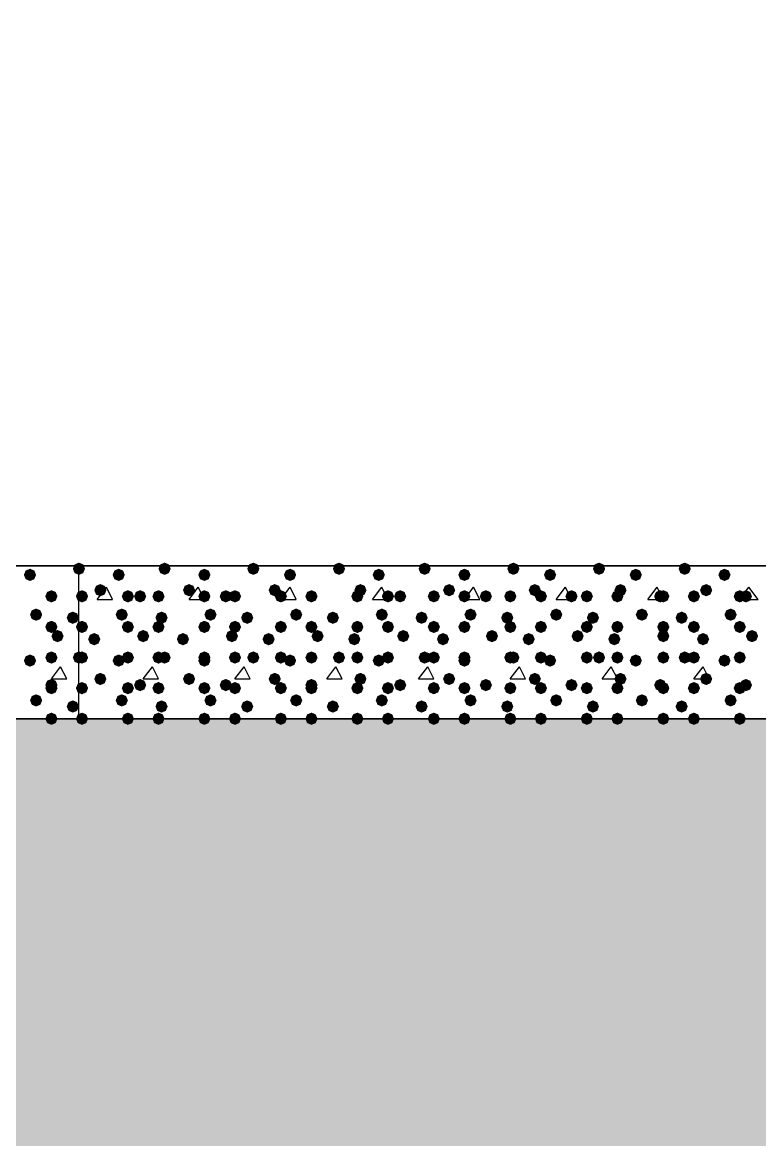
# Model space of a CAD drawing. Header units: millimetres. Extents: x 0 to 420, y 0 to 297.
# Drawn here: x 350.8 to 361, y 121.09 to 136.55 of the extents above; entities that cross this region are included whole.
import ezdxf

# ---------------------------------------------------------------- set-up
doc = ezdxf.new("R2010")
doc.units = ezdxf.units.MM
doc.layers.get('0').update_dxf_attribs({"linetype": 'CONTINUOUS'})

msp = doc.modelspace()

# ---------------------------------------------------------------- hatches: boundary and pattern name
at = {"true_color": 0x000008}
for points in [[(351.663, 128.989667), (351.638129, 128.929871), (351.578333, 128.905), (351.518537, 128.929871), (351.493667, 128.989667), (351.518537, 129.049462), (351.578333, 129.074333), (351.638129, 129.049463)], [(352.848333, 128.989667), (352.823463, 128.929871), (352.763667, 128.905), (352.703871, 128.929871), (352.679, 128.989667), (352.703871, 129.049462), (352.763667, 129.074333), (352.823462, 129.049463)], [(354.076, 128.989667), (354.051129, 128.929871), (353.991333, 128.905), (353.931537, 128.929871), (353.906667, 128.989667), (353.931537, 129.049462), (353.991333, 129.074333), (354.051129, 129.049463)], [(355.261333, 128.989667), (355.236463, 128.929871), (355.176667, 128.905), (355.116871, 128.929871), (355.092, 128.989667), (355.116871, 129.049462), (355.176667, 129.074333), (355.236462, 129.049463)], [(356.446667, 128.989667), (356.421796, 128.929871), (356.362, 128.905), (356.302204, 128.929871), (356.277333, 128.989667), (356.302204, 129.049462), (356.362, 129.074333), (356.421796, 129.049463)], [(357.674333, 128.989667), (357.649462, 128.929871), (357.589667, 128.905), (357.529871, 128.929871), (357.505, 128.989667), (357.529871, 129.049462), (357.589667, 129.074333), (357.649462, 129.049463)], [(358.859667, 128.989667), (358.834796, 128.929871), (358.775, 128.905), (358.715204, 128.929871), (358.690333, 128.989667), (358.715204, 129.049462), (358.775, 129.074333), (358.834796, 129.049463)], [(360.045, 128.989667), (360.020129, 128.929871), (359.960333, 128.905), (359.900538, 128.929871), (359.875667, 128.989667), (359.900537, 129.049462), (359.960333, 129.074333), (360.020129, 129.049463)], [(352.213333, 128.905), (352.188463, 128.845204), (352.128667, 128.820333), (352.068871, 128.845204), (352.044, 128.905), (352.068871, 128.964796), (352.128667, 128.989667), (352.188462, 128.964796)], [(353.398667, 128.905), (353.373796, 128.845204), (353.314, 128.820333), (353.254204, 128.845204), (353.229333, 128.905), (353.254204, 128.964796), (353.314, 128.989667), (353.373796, 128.964796)], [(354.584, 128.905), (354.559129, 128.845204), (354.499333, 128.820333), (354.439537, 128.845204), (354.414667, 128.905), (354.439537, 128.964796), (354.499333, 128.989667), (354.559129, 128.964796)], [(355.811667, 128.905), (355.786796, 128.845204), (355.727, 128.820333), (355.667204, 128.845204), (355.642333, 128.905), (355.667204, 128.964796), (355.727, 128.989667), (355.786796, 128.964796)], [(356.997, 128.905), (356.972129, 128.845204), (356.912333, 128.820333), (356.852538, 128.845204), (356.827667, 128.905), (356.852537, 128.964796), (356.912333, 128.989667), (356.972129, 128.964796)], [(358.182333, 128.905), (358.157462, 128.845204), (358.097667, 128.820333), (358.037871, 128.845204), (358.013, 128.905), (358.037871, 128.964796), (358.097667, 128.989667), (358.157462, 128.964796)], [(359.367667, 128.905), (359.342796, 128.845204), (359.283, 128.820333), (359.223204, 128.845204), (359.198333, 128.905), (359.223204, 128.964796), (359.283, 128.989667), (359.342796, 128.964796)], [(360.595333, 128.905), (360.570462, 128.845204), (360.510667, 128.820333), (360.450871, 128.845204), (360.426, 128.905), (360.450871, 128.964796), (360.510667, 128.989667), (360.570462, 128.964796)], [(351.959333, 128.693333), (351.934463, 128.633537), (351.874667, 128.608667), (351.814871, 128.633537), (351.79, 128.693333), (351.814871, 128.753129), (351.874667, 128.778), (351.934462, 128.753129)], [(353.187, 128.693333), (353.162129, 128.633537), (353.102333, 128.608667), (353.042537, 128.633537), (353.017667, 128.693333), (353.042537, 128.753129), (353.102333, 128.778), (353.162129, 128.753129)], [(354.372333, 128.693333), (354.347462, 128.633537), (354.287667, 128.608667), (354.227871, 128.633537), (354.203, 128.693333), (354.227871, 128.753129), (354.287667, 128.778), (354.347462, 128.753129)], [(355.557667, 128.693333), (355.532796, 128.633537), (355.473, 128.608667), (355.413204, 128.633537), (355.388333, 128.693333), (355.413204, 128.753129), (355.473, 128.778), (355.532796, 128.753129)], [(356.785333, 128.693333), (356.760463, 128.633537), (356.700667, 128.608667), (356.640871, 128.633537), (356.616, 128.693333), (356.640871, 128.753129), (356.700667, 128.778), (356.760462, 128.753129)], [(357.970667, 128.693333), (357.945796, 128.633537), (357.886, 128.608667), (357.826204, 128.633537), (357.801333, 128.693333), (357.826204, 128.753129), (357.886, 128.778), (357.945796, 128.753129)], [(359.156, 128.693333), (359.131129, 128.633537), (359.071333, 128.608667), (359.011537, 128.633537), (358.986667, 128.693333), (359.011537, 128.753129), (359.071333, 128.778), (359.131129, 128.753129)], [(360.341333, 128.693333), (360.316462, 128.633537), (360.256667, 128.608667), (360.196871, 128.633537), (360.172, 128.693333), (360.196871, 128.753129), (360.256667, 128.778), (360.316462, 128.753129)], [(351.705333, 128.608667), (351.680462, 128.548871), (351.620667, 128.524), (351.560871, 128.548871), (351.536, 128.608667), (351.560871, 128.668462), (351.620667, 128.693333), (351.680462, 128.668463)], [(352.340333, 128.608667), (352.315462, 128.548871), (352.255667, 128.524), (352.195871, 128.548871), (352.171, 128.608667), (352.195871, 128.668462), (352.255667, 128.693333), (352.315462, 128.668463)], [(352.509667, 128.608667), (352.484796, 128.548871), (352.425, 128.524), (352.365204, 128.548871), (352.340333, 128.608667), (352.365204, 128.668462), (352.425, 128.693333), (352.484796, 128.668463)], [(352.763667, 128.608667), (352.738796, 128.548871), (352.679, 128.524), (352.619204, 128.548871), (352.594333, 128.608667), (352.619204, 128.668462), (352.679, 128.693333), (352.738796, 128.668463)], [(353.398667, 128.608667), (353.373796, 128.548871), (353.314, 128.524), (353.254204, 128.548871), (353.229333, 128.608667), (353.254204, 128.668462), (353.314, 128.693333), (353.373796, 128.668463)], [(353.695, 128.608667), (353.670129, 128.548871), (353.610333, 128.524), (353.550538, 128.548871), (353.525667, 128.608667), (353.550537, 128.668462), (353.610333, 128.693333), (353.670129, 128.668463)], [(353.822, 128.608667), (353.797129, 128.548871), (353.737333, 128.524), (353.677538, 128.548871), (353.652667, 128.608667), (353.677537, 128.668462), (353.737333, 128.693333), (353.797129, 128.668463)], [(354.457, 128.608667), (354.432129, 128.548871), (354.372333, 128.524), (354.312538, 128.548871), (354.287667, 128.608667), (354.312537, 128.668462), (354.372333, 128.693333), (354.432129, 128.668463)], [(354.880333, 128.608667), (354.855462, 128.548871), (354.795667, 128.524), (354.735871, 128.548871), (354.711, 128.608667), (354.735871, 128.668462), (354.795667, 128.693333), (354.855462, 128.668463)], [(354.880333, 128.608667), (354.855462, 128.548871), (354.795667, 128.524), (354.735871, 128.548871), (354.711, 128.608667), (354.735871, 128.668462), (354.795667, 128.693333), (354.855462, 128.668463)], [(355.515333, 128.608667), (355.490463, 128.548871), (355.430667, 128.524), (355.370871, 128.548871), (355.346, 128.608667), (355.370871, 128.668462), (355.430667, 128.693333), (355.490462, 128.668463)], [(355.938667, 128.608667), (355.913796, 128.548871), (355.854, 128.524), (355.794204, 128.548871), (355.769333, 128.608667), (355.794204, 128.668462), (355.854, 128.693333), (355.913796, 128.668463)], [(356.108, 128.608667), (356.083129, 128.548871), (356.023333, 128.524), (355.963538, 128.548871), (355.938667, 128.608667), (355.963537, 128.668462), (356.023333, 128.693333), (356.083129, 128.668463)], [(356.573667, 128.608667), (356.548796, 128.548871), (356.489, 128.524), (356.429204, 128.548871), (356.404333, 128.608667), (356.429204, 128.668462), (356.489, 128.693333), (356.548796, 128.668463)], [(356.997, 128.608667), (356.972129, 128.548871), (356.912333, 128.524), (356.852538, 128.548871), (356.827667, 128.608667), (356.852537, 128.668462), (356.912333, 128.693333), (356.972129, 128.668463)], [(357.293333, 128.608667), (357.268462, 128.548871), (357.208667, 128.524), (357.148871, 128.548871), (357.124, 128.608667), (357.148871, 128.668462), (357.208667, 128.693333), (357.268462, 128.668463)], [(357.632, 128.608667), (357.607129, 128.548871), (357.547333, 128.524), (357.487538, 128.548871), (357.462667, 128.608667), (357.487537, 128.668462), (357.547333, 128.693333), (357.607129, 128.668463)], [(358.055333, 128.608667), (358.030463, 128.548871), (357.970667, 128.524), (357.910871, 128.548871), (357.886, 128.608667), (357.910871, 128.668462), (357.970667, 128.693333), (358.030462, 128.668463)], [(358.478667, 128.608667), (358.453796, 128.548871), (358.394, 128.524), (358.334204, 128.548871), (358.309333, 128.608667), (358.334204, 128.668462), (358.394, 128.693333), (358.453796, 128.668463)], [(358.690333, 128.608667), (358.665462, 128.548871), (358.605667, 128.524), (358.545871, 128.548871), (358.521, 128.608667), (358.545871, 128.668462), (358.605667, 128.693333), (358.665462, 128.668463)], [(359.113667, 128.608667), (359.088796, 128.548871), (359.029, 128.524), (358.969204, 128.548871), (358.944333, 128.608667), (358.969204, 128.668462), (359.029, 128.693333), (359.088796, 128.668463)], [(359.706333, 128.608667), (359.681462, 128.548871), (359.621667, 128.524), (359.561871, 128.548871), (359.537, 128.608667), (359.561871, 128.668462), (359.621667, 128.693333), (359.681462, 128.668463)], [(359.748667, 128.608667), (359.723796, 128.548871), (359.664, 128.524), (359.604204, 128.548871), (359.579333, 128.608667), (359.604204, 128.668462), (359.664, 128.693333), (359.723796, 128.668463)], [(360.172, 128.608667), (360.147129, 128.548871), (360.087333, 128.524), (360.027537, 128.548871), (360.002667, 128.608667), (360.027537, 128.668462), (360.087333, 128.693333), (360.147129, 128.668463)], [(360.807, 128.608667), (360.782129, 128.548871), (360.722333, 128.524), (360.662537, 128.548871), (360.637667, 128.608667), (360.662537, 128.668462), (360.722333, 128.693333), (360.782129, 128.668463)], [(360.891667, 128.608667), (360.866796, 128.548871), (360.807, 128.524), (360.747204, 128.548871), (360.722333, 128.608667), (360.747204, 128.668462), (360.807, 128.693333), (360.866796, 128.668463)], [(352.255667, 128.354667), (352.230796, 128.294871), (352.171, 128.27), (352.111204, 128.294871), (352.086333, 128.354667), (352.111204, 128.414462), (352.171, 128.439333), (352.230796, 128.414463)], [(353.483333, 128.354667), (353.458463, 128.294871), (353.398667, 128.27), (353.338871, 128.294871), (353.314, 128.354667), (353.338871, 128.414462), (353.398667, 128.439333), (353.458462, 128.414463)], [(354.668667, 128.354667), (354.643796, 128.294871), (354.584, 128.27), (354.524204, 128.294871), (354.499333, 128.354667), (354.524204, 128.414462), (354.584, 128.439333), (354.643796, 128.414463)], [(355.854, 128.354667), (355.829129, 128.294871), (355.769333, 128.27), (355.709538, 128.294871), (355.684667, 128.354667), (355.709537, 128.414462), (355.769333, 128.439333), (355.829129, 128.414463)], [(357.081667, 128.354667), (357.056796, 128.294871), (356.997, 128.27), (356.937204, 128.294871), (356.912333, 128.354667), (356.937204, 128.414462), (356.997, 128.439333), (357.056796, 128.414463)], [(358.267, 128.354667), (358.242129, 128.294871), (358.182333, 128.27), (358.122538, 128.294871), (358.097667, 128.354667), (358.122537, 128.414462), (358.182333, 128.439333), (358.242129, 128.414463)], [(359.452333, 128.354667), (359.427462, 128.294871), (359.367667, 128.27), (359.307871, 128.294871), (359.283, 128.354667), (359.307871, 128.414462), (359.367667, 128.439333), (359.427462, 128.414463)], [(360.68, 128.354667), (360.655129, 128.294871), (360.595333, 128.27), (360.535538, 128.294871), (360.510667, 128.354667), (360.535537, 128.414462), (360.595333, 128.439333), (360.655129, 128.414463)], [(351.705333, 128.185333), (351.680462, 128.125538), (351.620667, 128.100667), (351.560871, 128.125538), (351.536, 128.185333), (351.560871, 128.245129), (351.620667, 128.27), (351.680462, 128.245129)], [(352.340333, 128.185333), (352.315462, 128.125538), (352.255667, 128.100667), (352.195871, 128.125538), (352.171, 128.185333), (352.195871, 128.245129), (352.255667, 128.27), (352.315462, 128.245129)], [(352.763667, 128.185333), (352.738796, 128.125538), (352.679, 128.100667), (352.619204, 128.125538), (352.594333, 128.185333), (352.619204, 128.245129), (352.679, 128.27), (352.738796, 128.245129)], [(352.806, 128.312333), (352.781129, 128.252537), (352.721333, 128.227667), (352.661538, 128.252537), (352.636667, 128.312333), (352.661537, 128.372129), (352.721333, 128.397), (352.781129, 128.372129)], [(353.398667, 128.185333), (353.373796, 128.125538), (353.314, 128.100667), (353.254204, 128.125538), (353.229333, 128.185333), (353.254204, 128.245129), (353.314, 128.27), (353.373796, 128.245129)], [(353.822, 128.185333), (353.797129, 128.125538), (353.737333, 128.100667), (353.677538, 128.125538), (353.652667, 128.185333), (353.677537, 128.245129), (353.737333, 128.27), (353.797129, 128.245129)], [(353.991333, 128.312333), (353.966462, 128.252537), (353.906667, 128.227667), (353.846871, 128.252537), (353.822, 128.312333), (353.846871, 128.372129), (353.906667, 128.397), (353.966462, 128.372129)], [(354.457, 128.185333), (354.432129, 128.125538), (354.372333, 128.100667), (354.312538, 128.125538), (354.287667, 128.185333), (354.312537, 128.245129), (354.372333, 128.27), (354.432129, 128.245129)], [(354.880333, 128.185333), (354.855462, 128.125538), (354.795667, 128.100667), (354.735871, 128.125538), (354.711, 128.185333), (354.735871, 128.245129), (354.795667, 128.27), (354.855462, 128.245129)], [(355.176667, 128.312333), (355.151796, 128.252537), (355.092, 128.227667), (355.032204, 128.252537), (355.007333, 128.312333), (355.032204, 128.372129), (355.092, 128.397), (355.151796, 128.372129)], [(355.515333, 128.185333), (355.490463, 128.125538), (355.430667, 128.100667), (355.370871, 128.125538), (355.346, 128.185333), (355.370871, 128.245129), (355.430667, 128.27), (355.490462, 128.245129)], [(355.938667, 128.185333), (355.913796, 128.125538), (355.854, 128.100667), (355.794204, 128.125538), (355.769333, 128.185333), (355.794204, 128.245129), (355.854, 128.27), (355.913796, 128.245129)], [(356.404333, 128.312333), (356.379462, 128.252537), (356.319667, 128.227667), (356.259871, 128.252537), (356.235, 128.312333), (356.259871, 128.372129), (356.319667, 128.397), (356.379462, 128.372129)], [(356.573667, 128.185333), (356.548796, 128.125538), (356.489, 128.100667), (356.429204, 128.125538), (356.404333, 128.185333), (356.429204, 128.245129), (356.489, 128.27), (356.548796, 128.245129)], [(356.997, 128.185333), (356.972129, 128.125538), (356.912333, 128.100667), (356.852538, 128.125538), (356.827667, 128.185333), (356.852537, 128.245129), (356.912333, 128.27), (356.972129, 128.245129)], [(357.589667, 128.312333), (357.564796, 128.252537), (357.505, 128.227667), (357.445204, 128.252537), (357.420333, 128.312333), (357.445204, 128.372129), (357.505, 128.397), (357.564796, 128.372129)], [(357.632, 128.185333), (357.607129, 128.125538), (357.547333, 128.100667), (357.487538, 128.125538), (357.462667, 128.185333), (357.487537, 128.245129), (357.547333, 128.27), (357.607129, 128.245129)], [(358.055333, 128.185333), (358.030463, 128.125538), (357.970667, 128.100667), (357.910871, 128.125538), (357.886, 128.185333), (357.910871, 128.245129), (357.970667, 128.27), (358.030462, 128.245129)], [(358.690333, 128.185333), (358.665462, 128.125538), (358.605667, 128.100667), (358.545871, 128.125538), (358.521, 128.185333), (358.545871, 128.245129), (358.605667, 128.27), (358.665462, 128.245129)], [(358.775, 128.312333), (358.750129, 128.252537), (358.690333, 128.227667), (358.630538, 128.252537), (358.605667, 128.312333), (358.630537, 128.372129), (358.690333, 128.397), (358.750129, 128.372129)], [(359.113667, 128.185333), (359.088796, 128.125538), (359.029, 128.100667), (358.969204, 128.125538), (358.944333, 128.185333), (358.969204, 128.245129), (359.029, 128.27), (359.088796, 128.245129)], [(359.748667, 128.185333), (359.723796, 128.125538), (359.664, 128.100667), (359.604204, 128.125538), (359.579333, 128.185333), (359.604204, 128.245129), (359.664, 128.27), (359.723796, 128.245129)], [(360.002667, 128.312333), (359.977796, 128.252537), (359.918, 128.227667), (359.858204, 128.252537), (359.833333, 128.312333), (359.858204, 128.372129), (359.918, 128.397), (359.977796, 128.372129)], [(360.172, 128.185333), (360.147129, 128.125538), (360.087333, 128.100667), (360.027537, 128.125538), (360.002667, 128.185333), (360.027537, 128.245129), (360.087333, 128.27), (360.147129, 128.245129)], [(360.807, 128.185333), (360.782129, 128.125538), (360.722333, 128.100667), (360.662537, 128.125538), (360.637667, 128.185333), (360.662537, 128.245129), (360.722333, 128.27), (360.782129, 128.245129)], [(351.874667, 128.016), (351.849796, 127.956204), (351.79, 127.931333), (351.730204, 127.956204), (351.705333, 128.016), (351.730204, 128.075796), (351.79, 128.100667), (351.849796, 128.075796)], [(352.552, 128.058333), (352.527129, 127.998538), (352.467333, 127.973667), (352.407537, 127.998538), (352.382667, 128.058333), (352.407537, 128.118129), (352.467333, 128.143), (352.527129, 128.118129)], [(353.102333, 128.016), (353.077462, 127.956204), (353.017667, 127.931333), (352.957871, 127.956204), (352.933, 128.016), (352.957871, 128.075796), (353.017667, 128.100667), (353.077462, 128.075796)], [(353.779667, 128.058333), (353.754796, 127.998538), (353.695, 127.973667), (353.635204, 127.998538), (353.610333, 128.058333), (353.635204, 128.118129), (353.695, 128.143), (353.754796, 128.118129)], [(354.287667, 128.016), (354.262796, 127.956204), (354.203, 127.931333), (354.143204, 127.956204), (354.118333, 128.016), (354.143204, 128.075796), (354.203, 128.100667), (354.262796, 128.075796)], [(354.965, 128.058333), (354.940129, 127.998538), (354.880333, 127.973667), (354.820538, 127.998538), (354.795667, 128.058333), (354.820537, 128.118129), (354.880333, 128.143), (354.940129, 128.118129)], [(355.473, 128.016), (355.448129, 127.956204), (355.388333, 127.931333), (355.328538, 127.956204), (355.303667, 128.016), (355.328537, 128.075796), (355.388333, 128.100667), (355.448129, 128.075796)], [(356.150333, 128.058333), (356.125463, 127.998538), (356.065667, 127.973667), (356.005871, 127.998538), (355.981, 128.058333), (356.005871, 128.118129), (356.065667, 128.143), (356.125462, 128.118129)], [(356.700667, 128.016), (356.675796, 127.956204), (356.616, 127.931333), (356.556204, 127.956204), (356.531333, 128.016), (356.556204, 128.075796), (356.616, 128.100667), (356.675796, 128.075796)], [(357.378, 128.058333), (357.353129, 127.998538), (357.293333, 127.973667), (357.233538, 127.998538), (357.208667, 128.058333), (357.233537, 128.118129), (357.293333, 128.143), (357.353129, 128.118129)], [(357.886, 128.016), (357.861129, 127.956204), (357.801333, 127.931333), (357.741537, 127.956204), (357.716667, 128.016), (357.741537, 128.075796), (357.801333, 128.100667), (357.861129, 128.075796)], [(358.563333, 128.058333), (358.538462, 127.998538), (358.478667, 127.973667), (358.418871, 127.998538), (358.394, 128.058333), (358.418871, 128.118129), (358.478667, 128.143), (358.538462, 128.118129)], [(359.071333, 128.016), (359.046462, 127.956204), (358.986667, 127.931333), (358.926871, 127.956204), (358.902, 128.016), (358.926871, 128.075796), (358.986667, 128.100667), (359.046462, 128.075796)], [(359.748667, 128.058333), (359.723796, 127.998538), (359.664, 127.973667), (359.604204, 127.998538), (359.579333, 128.058333), (359.604204, 128.118129), (359.664, 128.143), (359.723796, 128.118129)], [(360.299, 128.016), (360.274129, 127.956204), (360.214333, 127.931333), (360.154537, 127.956204), (360.129667, 128.016), (360.154537, 128.075796), (360.214333, 128.100667), (360.274129, 128.075796)], [(360.976333, 128.058333), (360.951462, 127.998538), (360.891667, 127.973667), (360.831871, 127.998538), (360.807, 128.058333), (360.831871, 128.118129), (360.891667, 128.143), (360.951462, 128.118129)], [(351.663, 127.762), (351.638129, 127.702204), (351.578333, 127.677333), (351.518537, 127.702204), (351.493667, 127.762), (351.518537, 127.821796), (351.578333, 127.846667), (351.638129, 127.821796)], [(351.705333, 127.762), (351.680462, 127.702204), (351.620667, 127.677333), (351.560871, 127.702204), (351.536, 127.762), (351.560871, 127.821796), (351.620667, 127.846667), (351.680462, 127.821796)], [(352.213333, 127.719667), (352.188463, 127.659871), (352.128667, 127.635), (352.068871, 127.659871), (352.044, 127.719667), (352.068871, 127.779462), (352.128667, 127.804333), (352.188462, 127.779463)], [(352.340333, 127.762), (352.315462, 127.702204), (352.255667, 127.677333), (352.195871, 127.702204), (352.171, 127.762), (352.195871, 127.821796), (352.255667, 127.846667), (352.315462, 127.821796)], [(352.763667, 127.762), (352.738796, 127.702204), (352.679, 127.677333), (352.619204, 127.702204), (352.594333, 127.762), (352.619204, 127.821796), (352.679, 127.846667), (352.738796, 127.821796)], [(352.848333, 127.762), (352.823463, 127.702204), (352.763667, 127.677333), (352.703871, 127.702204), (352.679, 127.762), (352.703871, 127.821796), (352.763667, 127.846667), (352.823462, 127.821796)], [(353.398667, 127.762), (353.373796, 127.702204), (353.314, 127.677333), (353.254204, 127.702204), (353.229333, 127.762), (353.254204, 127.821796), (353.314, 127.846667), (353.373796, 127.821796)], [(353.398667, 127.719667), (353.373796, 127.659871), (353.314, 127.635), (353.254204, 127.659871), (353.229333, 127.719667), (353.254204, 127.779462), (353.314, 127.804333), (353.373796, 127.779463)], [(353.822, 127.762), (353.797129, 127.702204), (353.737333, 127.677333), (353.677538, 127.702204), (353.652667, 127.762), (353.677537, 127.821796), (353.737333, 127.846667), (353.797129, 127.821796)], [(354.076, 127.762), (354.051129, 127.702204), (353.991333, 127.677333), (353.931537, 127.702204), (353.906667, 127.762), (353.931537, 127.821796), (353.991333, 127.846667), (354.051129, 127.821796)], [(354.457, 127.762), (354.432129, 127.702204), (354.372333, 127.677333), (354.312538, 127.702204), (354.287667, 127.762), (354.312537, 127.821796), (354.372333, 127.846667), (354.432129, 127.821796)], [(354.584, 127.719667), (354.559129, 127.659871), (354.499333, 127.635), (354.439537, 127.659871), (354.414667, 127.719667), (354.439537, 127.779462), (354.499333, 127.804333), (354.559129, 127.779463)], [(354.880333, 127.762), (354.855462, 127.702204), (354.795667, 127.677333), (354.735871, 127.702204), (354.711, 127.762), (354.735871, 127.821796), (354.795667, 127.846667), (354.855462, 127.821796)], [(355.261333, 127.762), (355.236463, 127.702204), (355.176667, 127.677333), (355.116871, 127.702204), (355.092, 127.762), (355.116871, 127.821796), (355.176667, 127.846667), (355.236462, 127.821796)], [(355.515333, 127.762), (355.490463, 127.702204), (355.430667, 127.677333), (355.370871, 127.702204), (355.346, 127.762), (355.370871, 127.821796), (355.430667, 127.846667), (355.490462, 127.821796)], [(355.811667, 127.719667), (355.786796, 127.659871), (355.727, 127.635), (355.667204, 127.659871), (355.642333, 127.719667), (355.667204, 127.779462), (355.727, 127.804333), (355.786796, 127.779463)], [(355.938667, 127.762), (355.913796, 127.702204), (355.854, 127.677333), (355.794204, 127.702204), (355.769333, 127.762), (355.794204, 127.821796), (355.854, 127.846667), (355.913796, 127.821796)], [(356.446667, 127.762), (356.421796, 127.702204), (356.362, 127.677333), (356.302204, 127.702204), (356.277333, 127.762), (356.302204, 127.821796), (356.362, 127.846667), (356.421796, 127.821796)], [(356.573667, 127.762), (356.548796, 127.702204), (356.489, 127.677333), (356.429204, 127.702204), (356.404333, 127.762), (356.429204, 127.821796), (356.489, 127.846667), (356.548796, 127.821796)], [(356.997, 127.762), (356.972129, 127.702204), (356.912333, 127.677333), (356.852538, 127.702204), (356.827667, 127.762), (356.852537, 127.821796), (356.912333, 127.846667), (356.972129, 127.821796)], [(356.997, 127.719667), (356.972129, 127.659871), (356.912333, 127.635), (356.852538, 127.659871), (356.827667, 127.719667), (356.852537, 127.779462), (356.912333, 127.804333), (356.972129, 127.779463)], [(357.632, 127.762), (357.607129, 127.702204), (357.547333, 127.677333), (357.487538, 127.702204), (357.462667, 127.762), (357.487537, 127.821796), (357.547333, 127.846667), (357.607129, 127.821796)], [(357.674333, 127.762), (357.649462, 127.702204), (357.589667, 127.677333), (357.529871, 127.702204), (357.505, 127.762), (357.529871, 127.821796), (357.589667, 127.846667), (357.649462, 127.821796)], [(358.055333, 127.762), (358.030463, 127.702204), (357.970667, 127.677333), (357.910871, 127.702204), (357.886, 127.762), (357.910871, 127.821796), (357.970667, 127.846667), (358.030462, 127.821796)], [(358.182333, 127.719667), (358.157462, 127.659871), (358.097667, 127.635), (358.037871, 127.659871), (358.013, 127.719667), (358.037871, 127.779462), (358.097667, 127.804333), (358.157462, 127.779463)], [(358.690333, 127.762), (358.665462, 127.702204), (358.605667, 127.677333), (358.545871, 127.702204), (358.521, 127.762), (358.545871, 127.821796), (358.605667, 127.846667), (358.665462, 127.821796)], [(358.859667, 127.762), (358.834796, 127.702204), (358.775, 127.677333), (358.715204, 127.702204), (358.690333, 127.762), (358.715204, 127.821796), (358.775, 127.846667), (358.834796, 127.821796)], [(359.113667, 127.762), (359.088796, 127.702204), (359.029, 127.677333), (358.969204, 127.702204), (358.944333, 127.762), (358.969204, 127.821796), (359.029, 127.846667), (359.088796, 127.821796)], [(359.367667, 127.719667), (359.342796, 127.659871), (359.283, 127.635), (359.223204, 127.659871), (359.198333, 127.719667), (359.223204, 127.779462), (359.283, 127.804333), (359.342796, 127.779463)], [(359.748667, 127.762), (359.723796, 127.702204), (359.664, 127.677333), (359.604204, 127.702204), (359.579333, 127.762), (359.604204, 127.821796), (359.664, 127.846667), (359.723796, 127.821796)], [(360.045, 127.762), (360.020129, 127.702204), (359.960333, 127.677333), (359.900538, 127.702204), (359.875667, 127.762), (359.900537, 127.821796), (359.960333, 127.846667), (360.020129, 127.821796)], [(360.172, 127.762), (360.147129, 127.702204), (360.087333, 127.677333), (360.027537, 127.702204), (360.002667, 127.762), (360.027537, 127.821796), (360.087333, 127.846667), (360.147129, 127.821796)], [(360.595333, 127.719667), (360.570462, 127.659871), (360.510667, 127.635), (360.450871, 127.659871), (360.426, 127.719667), (360.450871, 127.779462), (360.510667, 127.804333), (360.570462, 127.779463)], [(360.807, 127.762), (360.782129, 127.702204), (360.722333, 127.677333), (360.662537, 127.702204), (360.637667, 127.762), (360.662537, 127.821796), (360.722333, 127.846667), (360.782129, 127.821796)], [(351.959333, 127.465667), (351.934463, 127.405871), (351.874667, 127.381), (351.814871, 127.405871), (351.79, 127.465667), (351.814871, 127.525462), (351.874667, 127.550333), (351.934462, 127.525463)], [(353.187, 127.465667), (353.162129, 127.405871), (353.102333, 127.381), (353.042537, 127.405871), (353.017667, 127.465667), (353.042537, 127.525462), (353.102333, 127.550333), (353.162129, 127.525463)], [(354.372333, 127.465667), (354.347462, 127.405871), (354.287667, 127.381), (354.227871, 127.405871), (354.203, 127.465667), (354.227871, 127.525462), (354.287667, 127.550333), (354.347462, 127.525463)], [(355.557667, 127.465667), (355.532796, 127.405871), (355.473, 127.381), (355.413204, 127.405871), (355.388333, 127.465667), (355.413204, 127.525462), (355.473, 127.550333), (355.532796, 127.525463)], [(356.785333, 127.465667), (356.760463, 127.405871), (356.700667, 127.381), (356.640871, 127.405871), (356.616, 127.465667), (356.640871, 127.525462), (356.700667, 127.550333), (356.760462, 127.525463)], [(357.970667, 127.465667), (357.945796, 127.405871), (357.886, 127.381), (357.826204, 127.405871), (357.801333, 127.465667), (357.826204, 127.525462), (357.886, 127.550333), (357.945796, 127.525463)], [(359.156, 127.465667), (359.131129, 127.405871), (359.071333, 127.381), (359.011537, 127.405871), (358.986667, 127.465667), (359.011537, 127.525462), (359.071333, 127.550333), (359.131129, 127.525463)], [(360.341333, 127.465667), (360.316462, 127.405871), (360.256667, 127.381), (360.196871, 127.405871), (360.172, 127.465667), (360.196871, 127.525462), (360.256667, 127.550333), (360.316462, 127.525463)], [(351.705333, 127.338667), (351.680462, 127.278871), (351.620667, 127.254), (351.560871, 127.278871), (351.536, 127.338667), (351.560871, 127.398462), (351.620667, 127.423333), (351.680462, 127.398463)], [(352.340333, 127.338667), (352.315462, 127.278871), (352.255667, 127.254), (352.195871, 127.278871), (352.171, 127.338667), (352.195871, 127.398462), (352.255667, 127.423333), (352.315462, 127.398463)], [(352.509667, 127.381), (352.484796, 127.321204), (352.425, 127.296333), (352.365204, 127.321204), (352.340333, 127.381), (352.365204, 127.440796), (352.425, 127.465667), (352.484796, 127.440796)], [(352.763667, 127.338667), (352.738796, 127.278871), (352.679, 127.254), (352.619204, 127.278871), (352.594333, 127.338667), (352.619204, 127.398462), (352.679, 127.423333), (352.738796, 127.398463)], [(353.398667, 127.338667), (353.373796, 127.278871), (353.314, 127.254), (353.254204, 127.278871), (353.229333, 127.338667), (353.254204, 127.398462), (353.314, 127.423333), (353.373796, 127.398463)], [(353.695, 127.381), (353.670129, 127.321204), (353.610333, 127.296333), (353.550538, 127.321204), (353.525667, 127.381), (353.550537, 127.440796), (353.610333, 127.465667), (353.670129, 127.440796)], [(353.822, 127.338667), (353.797129, 127.278871), (353.737333, 127.254), (353.677538, 127.278871), (353.652667, 127.338667), (353.677537, 127.398462), (353.737333, 127.423333), (353.797129, 127.398463)], [(354.457, 127.338667), (354.432129, 127.278871), (354.372333, 127.254), (354.312538, 127.278871), (354.287667, 127.338667), (354.312537, 127.398462), (354.372333, 127.423333), (354.432129, 127.398463)], [(354.880333, 127.381), (354.855462, 127.321204), (354.795667, 127.296333), (354.735871, 127.321204), (354.711, 127.381), (354.735871, 127.440796), (354.795667, 127.465667), (354.855462, 127.440796)], [(354.880333, 127.338667), (354.855462, 127.278871), (354.795667, 127.254), (354.735871, 127.278871), (354.711, 127.338667), (354.735871, 127.398462), (354.795667, 127.423333), (354.855462, 127.398463)], [(355.515333, 127.338667), (355.490463, 127.278871), (355.430667, 127.254), (355.370871, 127.278871), (355.346, 127.338667), (355.370871, 127.398462), (355.430667, 127.423333), (355.490462, 127.398463)], [(355.938667, 127.338667), (355.913796, 127.278871), (355.854, 127.254), (355.794204, 127.278871), (355.769333, 127.338667), (355.794204, 127.398462), (355.854, 127.423333), (355.913796, 127.398463)], [(356.108, 127.381), (356.083129, 127.321204), (356.023333, 127.296333), (355.963538, 127.321204), (355.938667, 127.381), (355.963537, 127.440796), (356.023333, 127.465667), (356.083129, 127.440796)], [(356.573667, 127.338667), (356.548796, 127.278871), (356.489, 127.254), (356.429204, 127.278871), (356.404333, 127.338667), (356.429204, 127.398462), (356.489, 127.423333), (356.548796, 127.398463)], [(356.997, 127.338667), (356.972129, 127.278871), (356.912333, 127.254), (356.852538, 127.278871), (356.827667, 127.338667), (356.852537, 127.398462), (356.912333, 127.423333), (356.972129, 127.398463)], [(357.293333, 127.381), (357.268462, 127.321204), (357.208667, 127.296333), (357.148871, 127.321204), (357.124, 127.381), (357.148871, 127.440796), (357.208667, 127.465667), (357.268462, 127.440796)], [(357.632, 127.338667), (357.607129, 127.278871), (357.547333, 127.254), (357.487538, 127.278871), (357.462667, 127.338667), (357.487537, 127.398462), (357.547333, 127.423333), (357.607129, 127.398463)], [(358.055333, 127.338667), (358.030463, 127.278871), (357.970667, 127.254), (357.910871, 127.278871), (357.886, 127.338667), (357.910871, 127.398462), (357.970667, 127.423333), (358.030462, 127.398463)], [(358.478667, 127.381), (358.453796, 127.321204), (358.394, 127.296333), (358.334204, 127.321204), (358.309333, 127.381), (358.334204, 127.440796), (358.394, 127.465667), (358.453796, 127.440796)], [(358.690333, 127.338667), (358.665462, 127.278871), (358.605667, 127.254), (358.545871, 127.278871), (358.521, 127.338667), (358.545871, 127.398462), (358.605667, 127.423333), (358.665462, 127.398463)], [(359.113667, 127.338667), (359.088796, 127.278871), (359.029, 127.254), (358.969204, 127.278871), (358.944333, 127.338667), (358.969204, 127.398462), (359.029, 127.423333), (359.088796, 127.398463)], [(359.706333, 127.381), (359.681462, 127.321204), (359.621667, 127.296333), (359.561871, 127.321204), (359.537, 127.381), (359.561871, 127.440796), (359.621667, 127.465667), (359.681462, 127.440796)], [(359.748667, 127.338667), (359.723796, 127.278871), (359.664, 127.254), (359.604204, 127.278871), (359.579333, 127.338667), (359.604204, 127.398462), (359.664, 127.423333), (359.723796, 127.398463)], [(360.172, 127.338667), (360.147129, 127.278871), (360.087333, 127.254), (360.027537, 127.278871), (360.002667, 127.338667), (360.027537, 127.398462), (360.087333, 127.423333), (360.147129, 127.398463)], [(360.807, 127.338667), (360.782129, 127.278871), (360.722333, 127.254), (360.662537, 127.278871), (360.637667, 127.338667), (360.662537, 127.398462), (360.722333, 127.423333), (360.782129, 127.398463)], [(360.891667, 127.381), (360.866796, 127.321204), (360.807, 127.296333), (360.747204, 127.321204), (360.722333, 127.381), (360.747204, 127.440796), (360.807, 127.465667), (360.866796, 127.440796)], [(352.255667, 127.169333), (352.230796, 127.109537), (352.171, 127.084667), (352.111204, 127.109537), (352.086333, 127.169333), (352.111204, 127.229129), (352.171, 127.254), (352.230796, 127.229129)], [(352.806, 127.084667), (352.781129, 127.024871), (352.721333, 127), (352.661538, 127.024871), (352.636667, 127.084667), (352.661537, 127.144462), (352.721333, 127.169333), (352.781129, 127.144463)], [(353.483333, 127.169333), (353.458463, 127.109537), (353.398667, 127.084667), (353.338871, 127.109537), (353.314, 127.169333), (353.338871, 127.229129), (353.398667, 127.254), (353.458462, 127.229129)], [(353.991333, 127.084667), (353.966462, 127.024871), (353.906667, 127), (353.846871, 127.024871), (353.822, 127.084667), (353.846871, 127.144462), (353.906667, 127.169333), (353.966462, 127.144463)], [(354.668667, 127.169333), (354.643796, 127.109537), (354.584, 127.084667), (354.524204, 127.109537), (354.499333, 127.169333), (354.524204, 127.229129), (354.584, 127.254), (354.643796, 127.229129)], [(355.176667, 127.084667), (355.151796, 127.024871), (355.092, 127), (355.032204, 127.024871), (355.007333, 127.084667), (355.032204, 127.144462), (355.092, 127.169333), (355.151796, 127.144463)], [(355.854, 127.169333), (355.829129, 127.109537), (355.769333, 127.084667), (355.709538, 127.109537), (355.684667, 127.169333), (355.709537, 127.229129), (355.769333, 127.254), (355.829129, 127.229129)], [(356.404333, 127.084667), (356.379462, 127.024871), (356.319667, 127), (356.259871, 127.024871), (356.235, 127.084667), (356.259871, 127.144462), (356.319667, 127.169333), (356.379462, 127.144463)], [(357.081667, 127.169333), (357.056796, 127.109537), (356.997, 127.084667), (356.937204, 127.109537), (356.912333, 127.169333), (356.937204, 127.229129), (356.997, 127.254), (357.056796, 127.229129)], [(357.589667, 127.084667), (357.564796, 127.024871), (357.505, 127), (357.445204, 127.024871), (357.420333, 127.084667), (357.445204, 127.144462), (357.505, 127.169333), (357.564796, 127.144463)], [(358.267, 127.169333), (358.242129, 127.109537), (358.182333, 127.084667), (358.122538, 127.109537), (358.097667, 127.169333), (358.122537, 127.229129), (358.182333, 127.254), (358.242129, 127.229129)], [(358.775, 127.084667), (358.750129, 127.024871), (358.690333, 127), (358.630538, 127.024871), (358.605667, 127.084667), (358.630537, 127.144462), (358.690333, 127.169333), (358.750129, 127.144463)], [(359.452333, 127.169333), (359.427462, 127.109537), (359.367667, 127.084667), (359.307871, 127.109537), (359.283, 127.169333), (359.307871, 127.229129), (359.367667, 127.254), (359.427462, 127.229129)], [(360.002667, 127.084667), (359.977796, 127.024871), (359.918, 127), (359.858204, 127.024871), (359.833333, 127.084667), (359.858204, 127.144462), (359.918, 127.169333), (359.977796, 127.144463)], [(360.68, 127.169333), (360.655129, 127.109537), (360.595333, 127.084667), (360.535538, 127.109537), (360.510667, 127.169333), (360.535537, 127.229129), (360.595333, 127.254), (360.655129, 127.229129)], [(351.705333, 126.915333), (351.680462, 126.855538), (351.620667, 126.830667), (351.560871, 126.855538), (351.536, 126.915333), (351.560871, 126.975129), (351.620667, 127), (351.680462, 126.975129)], [(352.340333, 126.915333), (352.315462, 126.855538), (352.255667, 126.830667), (352.195871, 126.855538), (352.171, 126.915333), (352.195871, 126.975129), (352.255667, 127), (352.315462, 126.975129)], [(352.763667, 126.915333), (352.738796, 126.855538), (352.679, 126.830667), (352.619204, 126.855538), (352.594333, 126.915333), (352.619204, 126.975129), (352.679, 127), (352.738796, 126.975129)], [(353.398667, 126.915333), (353.373796, 126.855538), (353.314, 126.830667), (353.254204, 126.855538), (353.229333, 126.915333), (353.254204, 126.975129), (353.314, 127), (353.373796, 126.975129)], [(353.822, 126.915333), (353.797129, 126.855538), (353.737333, 126.830667), (353.677538, 126.855538), (353.652667, 126.915333), (353.677537, 126.975129), (353.737333, 127), (353.797129, 126.975129)], [(354.457, 126.915333), (354.432129, 126.855538), (354.372333, 126.830667), (354.312538, 126.855538), (354.287667, 126.915333), (354.312537, 126.975129), (354.372333, 127), (354.432129, 126.975129)], [(354.880333, 126.915333), (354.855462, 126.855538), (354.795667, 126.830667), (354.735871, 126.855538), (354.711, 126.915333), (354.735871, 126.975129), (354.795667, 127), (354.855462, 126.975129)], [(355.515333, 126.915333), (355.490463, 126.855538), (355.430667, 126.830667), (355.370871, 126.855538), (355.346, 126.915333), (355.370871, 126.975129), (355.430667, 127), (355.490462, 126.975129)], [(355.938667, 126.915333), (355.913796, 126.855538), (355.854, 126.830667), (355.794204, 126.855538), (355.769333, 126.915333), (355.794204, 126.975129), (355.854, 127), (355.913796, 126.975129)], [(356.573667, 126.915333), (356.548796, 126.855538), (356.489, 126.830667), (356.429204, 126.855538), (356.404333, 126.915333), (356.429204, 126.975129), (356.489, 127), (356.548796, 126.975129)], [(356.997, 126.915333), (356.972129, 126.855538), (356.912333, 126.830667), (356.852538, 126.855538), (356.827667, 126.915333), (356.852537, 126.975129), (356.912333, 127), (356.972129, 126.975129)], [(357.632, 126.915333), (357.607129, 126.855538), (357.547333, 126.830667), (357.487538, 126.855538), (357.462667, 126.915333), (357.487537, 126.975129), (357.547333, 127), (357.607129, 126.975129)], [(358.055333, 126.915333), (358.030463, 126.855538), (357.970667, 126.830667), (357.910871, 126.855538), (357.886, 126.915333), (357.910871, 126.975129), (357.970667, 127), (358.030462, 126.975129)], [(358.690333, 126.915333), (358.665462, 126.855538), (358.605667, 126.830667), (358.545871, 126.855538), (358.521, 126.915333), (358.545871, 126.975129), (358.605667, 127), (358.665462, 126.975129)], [(359.113667, 126.915333), (359.088796, 126.855538), (359.029, 126.830667), (358.969204, 126.855538), (358.944333, 126.915333), (358.969204, 126.975129), (359.029, 127), (359.088796, 126.975129)], [(359.748667, 126.915333), (359.723796, 126.855538), (359.664, 126.830667), (359.604204, 126.855538), (359.579333, 126.915333), (359.604204, 126.975129), (359.664, 127), (359.723796, 126.975129)], [(360.172, 126.915333), (360.147129, 126.855538), (360.087333, 126.830667), (360.027537, 126.855538), (360.002667, 126.915333), (360.027537, 126.975129), (360.087333, 127), (360.147129, 126.975129)], [(360.807, 126.915333), (360.782129, 126.855538), (360.722333, 126.830667), (360.662537, 126.855538), (360.637667, 126.915333), (360.662537, 126.975129), (360.722333, 127), (360.782129, 126.975129)]]:
    msp.add_hatch(color=0, dxfattribs=at).paths.add_polyline_path(points, flags=0)
at = {"true_color": 0x000007}
for points in [[(350.985667, 128.905), (350.960796, 128.845204), (350.901, 128.820333), (350.841204, 128.845204), (350.816333, 128.905), (350.841204, 128.964796), (350.901, 128.989667), (350.960796, 128.964796)], [(351.282, 128.608667), (351.257129, 128.548871), (351.197333, 128.524), (351.137538, 128.548871), (351.112667, 128.608667), (351.137537, 128.668462), (351.197333, 128.693333), (351.257129, 128.668463)], [(351.282, 128.608667), (351.257129, 128.548871), (351.197333, 128.524), (351.137538, 128.548871), (351.112667, 128.608667), (351.137537, 128.668462), (351.197333, 128.693333), (351.257129, 128.668463)], [(351.070333, 128.354667), (351.045462, 128.294871), (350.985667, 128.27), (350.925871, 128.294871), (350.901, 128.354667), (350.925871, 128.414462), (350.985667, 128.439333), (351.045462, 128.414463)], [(351.282, 128.185333), (351.257129, 128.125538), (351.197333, 128.100667), (351.137538, 128.125538), (351.112667, 128.185333), (351.137537, 128.245129), (351.197333, 128.27), (351.257129, 128.245129)], [(351.578333, 128.312333), (351.553463, 128.252537), (351.493667, 128.227667), (351.433871, 128.252537), (351.409, 128.312333), (351.433871, 128.372129), (351.493667, 128.397), (351.553462, 128.372129)], [(351.366667, 128.058333), (351.341796, 127.998538), (351.282, 127.973667), (351.222204, 127.998538), (351.197333, 128.058333), (351.222204, 128.118129), (351.282, 128.143), (351.341796, 128.118129)], [(350.985667, 127.719667), (350.960796, 127.659871), (350.901, 127.635), (350.841204, 127.659871), (350.816333, 127.719667), (350.841204, 127.779462), (350.901, 127.804333), (350.960796, 127.779463)], [(351.282, 127.762), (351.257129, 127.702204), (351.197333, 127.677333), (351.137538, 127.702204), (351.112667, 127.762), (351.137537, 127.821796), (351.197333, 127.846667), (351.257129, 127.821796)], [(351.282, 127.381), (351.257129, 127.321204), (351.197333, 127.296333), (351.137538, 127.321204), (351.112667, 127.381), (351.137537, 127.440796), (351.197333, 127.465667), (351.257129, 127.440796)], [(351.282, 127.338667), (351.257129, 127.278871), (351.197333, 127.254), (351.137538, 127.278871), (351.112667, 127.338667), (351.137537, 127.398462), (351.197333, 127.423333), (351.257129, 127.398463)], [(351.070333, 127.169333), (351.045462, 127.109537), (350.985667, 127.084667), (350.925871, 127.109537), (350.901, 127.169333), (350.925871, 127.229129), (350.985667, 127.254), (351.045462, 127.229129)], [(351.578333, 127.084667), (351.553463, 127.024871), (351.493667, 127), (351.433871, 127.024871), (351.409, 127.084667), (351.433871, 127.144462), (351.493667, 127.169333), (351.553462, 127.144463)], [(351.282, 126.915333), (351.257129, 126.855538), (351.197333, 126.830667), (351.137538, 126.855538), (351.112667, 126.915333), (351.137537, 126.975129), (351.197333, 127), (351.257129, 126.975129)]]:
    msp.add_hatch(color=0, dxfattribs=at).paths.add_polyline_path(points, flags=0)
at = {"true_color": 0x000008}
h = msp.add_hatch(color=0, dxfattribs=at)
h.paths.add_polyline_path([(385.826, 126.915333), (224.409, 126.915333), (385.826, 107.865333)], flags=0)
h.paths.add_polyline_path([(224.409, 126.915333), (385.826, 107.865333), (224.409, 107.865333)], flags=0)

# ---------------------------------------------------------------- linework, layer by layer
at = {"color": 0, "true_color": 0x000007}
for points in [[(38.650333, 126.915333), (38.650333, 150.241), (386.884333, 150.241), (386.884333, 126.915333), (224.409, 126.915333), (224.409, 105.748667), (201.125667, 105.748667), (201.125667, 126.915333)], [(38.650333, 126.915333), (38.650333, 150.241), (386.884333, 150.241), (386.884333, 126.915333), (224.409, 126.915333), (224.409, 105.748667), (201.125667, 105.748667), (201.125667, 126.915333)], [(349.461667, 129.032), (349.461667, 126.915333), (351.578333, 126.915333), (351.578333, 129.032)]]:
    msp.add_lwpolyline(points, close=True, dxfattribs=at)
at = {"color": 0, "true_color": 0x0000fd}
msp.add_lwpolyline([(222.292333, 129.032), (384.767667, 129.032), (384.767667, 148.124333), (40.767, 148.124333), (40.767, 129.032), (203.242333, 129.032), (203.242333, 107.865333), (222.292333, 107.865333)], close=True, dxfattribs=at)
at = {"color": 0, "true_color": 0x000007}
for points in [[(370.628333, 129.032), (351.578333, 129.032)], [(351.197333, 127.465667), (351.324333, 127.635)], [(351.409, 127.465667), (351.324333, 127.635)], [(351.197333, 127.465667), (351.409, 127.465667)], [(351.578333, 126.915333), (370.628333, 126.915333)]]:
    msp.add_lwpolyline(points, dxfattribs=at)
at = {"color": 0, "true_color": 0x000008}
for points in [[(351.832333, 128.566333), (351.959333, 128.735667)], [(352.044, 128.566333), (351.959333, 128.735667)], [(353.102333, 128.566333), (353.229333, 128.735667)], [(353.314, 128.566333), (353.229333, 128.735667)], [(354.372333, 128.566333), (354.499333, 128.735667)], [(354.584, 128.566333), (354.499333, 128.735667)], [(355.642333, 128.566333), (355.769333, 128.735667)], [(355.854, 128.566333), (355.769333, 128.735667)], [(356.912333, 128.566333), (357.039333, 128.735667)], [(357.124, 128.566333), (357.039333, 128.735667)], [(358.182333, 128.566333), (358.309333, 128.735667)], [(358.394, 128.566333), (358.309333, 128.735667)], [(359.452333, 128.566333), (359.579333, 128.735667)], [(359.664, 128.566333), (359.579333, 128.735667)], [(360.722333, 128.566333), (360.849333, 128.735667)], [(360.976333, 128.566333), (360.849333, 128.735667)], [(351.832333, 128.566333), (352.044, 128.566333)], [(353.102333, 128.566333), (353.314, 128.566333)], [(354.372333, 128.566333), (354.584, 128.566333)], [(355.642333, 128.566333), (355.854, 128.566333)], [(356.912333, 128.566333), (357.124, 128.566333)], [(358.182333, 128.566333), (358.394, 128.566333)], [(359.452333, 128.566333), (359.664, 128.566333)], [(360.722333, 128.566333), (360.976333, 128.566333)], [(352.467333, 127.465667), (352.594333, 127.635)], [(352.679, 127.465667), (352.594333, 127.635)], [(353.737333, 127.465667), (353.864333, 127.635)], [(353.949, 127.465667), (353.864333, 127.635)], [(355.007333, 127.465667), (355.134333, 127.635)], [(355.219, 127.465667), (355.134333, 127.635)], [(356.277333, 127.465667), (356.404333, 127.635)], [(356.489, 127.465667), (356.404333, 127.635)], [(357.547333, 127.465667), (357.674333, 127.635)], [(357.759, 127.465667), (357.674333, 127.635)], [(358.817333, 127.465667), (358.944333, 127.635)], [(359.029, 127.465667), (358.944333, 127.635)], [(360.087333, 127.465667), (360.214333, 127.635)], [(360.299, 127.465667), (360.214333, 127.635)], [(352.467333, 127.465667), (352.679, 127.465667)], [(353.737333, 127.465667), (353.949, 127.465667)], [(355.007333, 127.465667), (355.219, 127.465667)], [(356.277333, 127.465667), (356.489, 127.465667)], [(357.547333, 127.465667), (357.759, 127.465667)], [(358.817333, 127.465667), (359.029, 127.465667)], [(360.087333, 127.465667), (360.299, 127.465667)]]:
    msp.add_lwpolyline(points, dxfattribs=at)
msp.add_lwpolyline([(385.826, 126.915333), (224.409, 126.915333), (385.826, 107.865333)], close=True, dxfattribs=at)

doc.saveas('drawing.dxf')
